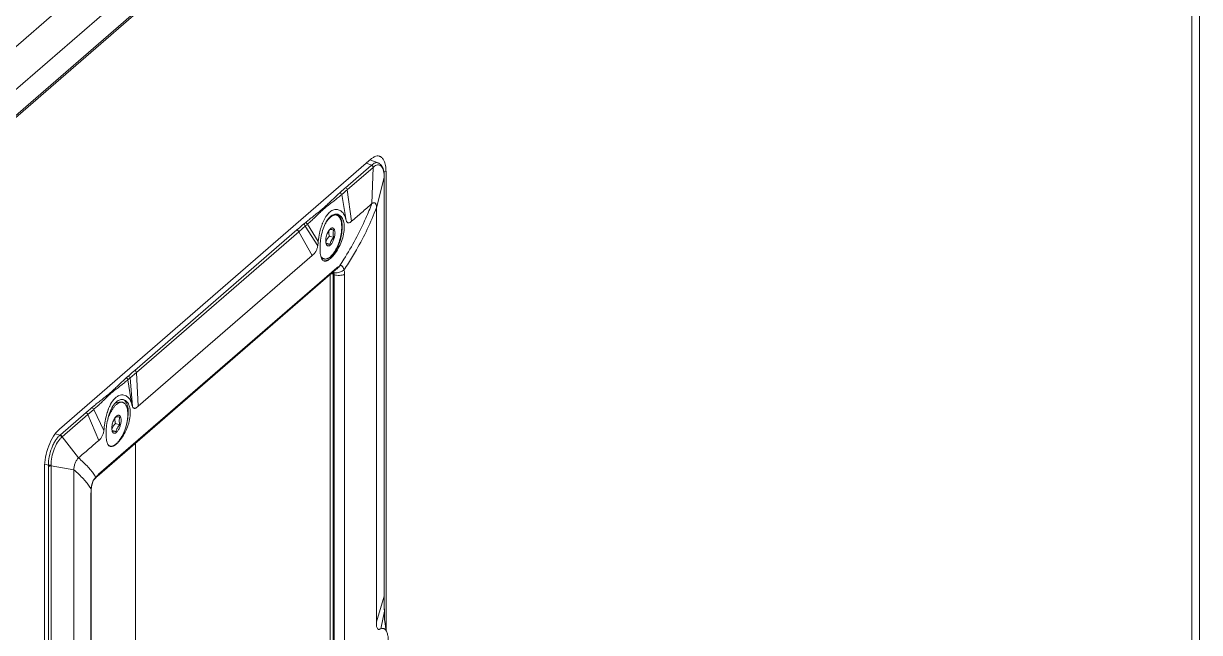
# Model space of a CAD drawing. Header units: millimetres. Extents: x 0 to 4009, y 0 to 2835.
# Drawn here: x 2171.8 to 2428.3, y 2252.2 to 2384.9 of the extents above; entities that cross this region are included whole.
import ezdxf

# ---------------------------------------------------------------- set-up
doc = ezdxf.new("R2010")
doc.units = ezdxf.units.MM
doc.layers.get('0').update_dxf_attribs({"lineweight": 13})

msp = doc.modelspace()

# ---------------------------------------------------------------- linework, layer by layer
for p, q in [((2422.33, 2598.24), (2037.83, 2265.25)), ((2426.66, 2592.66), (2042.16, 2259.67)), ((2428.33, 2120.19), (2428.33, 2593.04)), ((2042.16, 2254.04), (2426.66, 2587.03)), ((2042.16, 2253.61), (2426.66, 2586.59)), ((2426.66, 2586.59), (2426.66, 2113.74)), ((2247.66, 2355.37), (2179.66, 2296.48)), ((2249.22, 2354.51), (2247.41, 2355.15)), ((2247.69, 2353.96), (2242.08, 2349.11)), ((2248.08, 2353.53), (2242.47, 2348.68)), ((2247.79, 2354.05), (2246.61, 2354.45)), ((2247.69, 2353.96), (2247.79, 2354.05)), ((2248.08, 2353.53), (2247.82, 2345.64)), ((2248.18, 2353.62), (2248.08, 2353.53)), ((2250.91, 2352.55), (2250.4, 2352.7)), ((2250.91, 2352.55), (2250.91, 2252.83)), ((2250.51, 2351.34), (2248.83, 2344.72)), ((2250.52, 2351.67), (2250.51, 2351.61)), ((2250.53, 2351.49), (2250.51, 2351.43)), ((2250.52, 2351.67), (2250.52, 2351.67)), ((2250.52, 2309.2), (2250.53, 2351.49)), ((2241.24, 2347.62), (2242.24, 2341.95)), ((2243.41, 2341.81), (2242.47, 2348.68)), ((2248.83, 2344.78), (2248.83, 2344.72)), ((2248.83, 2254.48), (2248.83, 2344.72)), ((2234.64, 2342.56), (2234.59, 2342.52)), ((2234.64, 2342.56), (2234.59, 2342.52)), ((2240.15, 2343.14), (2240.02, 2343.18)), ((2196.11, 2309.29), (2231.47, 2339.92)), ((2231.86, 2339.49), (2196.5, 2308.86)), ((2231.86, 2339.49), (2234.8, 2334.37)), ((2233.39, 2341.55), (2232.92, 2341.15)), ((2233.3, 2340.74), (2236.02, 2336.43)), ((2233.77, 2341.16), (2233.86, 2341.23)), ((2233.77, 2341.16), (2233.86, 2341.23)), ((2233.77, 2341.16), (2236.13, 2337.37)), ((2238.77, 2340.13), (2238.68, 2340.04)), ((2238.69, 2336.77), (2237.85, 2337.01)), ((2239.5, 2338.28), (2238.56, 2338.56)), ((2196.86, 2301.51), (2234.8, 2334.37)), ((2240.22, 2331.67), (2188.22, 2286.64)), ((2237.39, 2333.6), (2237.26, 2333.64)), ((2239.9, 2331.21), (2187.9, 2286.18)), ((2238.73, 2330.2), (2238.73, 2238)), ((2239.35, 2237.96), (2239.36, 2330.2)), ((2239.59, 2330.13), (2239.36, 2330.2)), ((2239.41, 2330.79), (2239.5, 2330.6)), ((2239.59, 2237.9), (2239.59, 2330.13)), ((2239.9, 2331.21), (2239.99, 2331.29)), ((2240, 2331.3), (2240, 2331.3)), ((2241.88, 2237.86), (2241.88, 2330.23)), ((2195.08, 2307.64), (2196.5, 2308.86)), ((2196.86, 2301.51), (2196.5, 2308.86)), ((2250.51, 2309.2), (2250.51, 2260.07)), ((2250.52, 2260.13), (2250.52, 2309.2)), ((2194.24, 2307.64), (2194.69, 2308.04)), ((2194.63, 2307.25), (2195.41, 2302.12)), ((2195.08, 2307.64), (2195.6, 2301.43)), ((2185.88, 2299.67), (2187.15, 2300.77)), ((2187.15, 2300.77), (2187.2, 2300.81)), ((2187.15, 2300.77), (2189.38, 2296.17)), ((2193.49, 2302.32), (2193.36, 2302.36)), ((2179.89, 2295.24), (2185.49, 2300.1)), ((2180.29, 2294.82), (2185.88, 2299.67)), ((2185.88, 2299.67), (2188.24, 2294.03)), ((2192.12, 2299.31), (2192.02, 2299.22)), ((2192.04, 2295.95), (2191.19, 2296.19)), ((2192.85, 2297.46), (2191.9, 2297.73)), ((2178.8, 2295.49), (2179.79, 2295.16)), ((2179.89, 2295.24), (2179.79, 2295.16)), ((2180.28, 2294.82), (2180.18, 2294.72)), ((2183.83, 2290.22), (2180.29, 2294.82)), ((2196.3, 2293.46), (2196.3, 2215)), ((2190.74, 2292.78), (2190.61, 2292.81)), ((2176.41, 2152.07), (2176.41, 2288.03)), ((2177.28, 2288.64), (2176.48, 2288.84)), ((2177.28, 2197.1), (2177.28, 2288.47)), ((2177.85, 2288.51), (2182.83, 2287.62)), ((2177.85, 2197.15), (2177.85, 2288.51)), ((2182.83, 2287.62), (2182.83, 2197.32)), ((2187.59, 2286), (2187.46, 2285.73)), ((2187.46, 2285.73), (2187.46, 2285.73)), ((2186.57, 2283.44), (2186.59, 2283.41)), ((2186.57, 2283.44), (2186.59, 2283.41)), ((2186.62, 2283.47), (2186.59, 2283.41)), ((2186.59, 2282.5), (2186.56, 2282.32)), ((2186.56, 2282.32), (2186.56, 2189.95)), ((2186.59, 2282.5), (2186.59, 2190.16)), ((2250.51, 2260.07), (2248.83, 2254.48)), ((2250.52, 2260.13), (2250.51, 2260.07)), ((2250.52, 2260.13), (2250.52, 2260.13)), ((2250.55, 2256.81), (2249.8, 2252.99)), ((2250.55, 2256.85), (2250.55, 2256.81)), ((2250.55, 2256.85), (2250.55, 2256.81)), ((2250.6, 2254.83), (2250.55, 2256.85)), ((2250.55, 2256.81), (2250.59, 2255.2)), ((2250.59, 2255.2), (2250.6, 2254.89)), ((2250.62, 2254.53), (2250.6, 2254.89)), ((2250.6, 2254.89), (2250.6, 2254.83))]:
    msp.add_line(p, q)
for points in [[(2250.52, 2351.67), (2250.48, 2352.34), (2250.26, 2353.33), (2249.86, 2354.05), (2249.31, 2354.48), (2249.22, 2354.51)], [(2186.62, 2283.47), (2186.62, 2283.49), (2186.62, 2283.52), (2186.62, 2283.55), (2186.63, 2283.58), (2186.63, 2283.61), (2186.63, 2283.65), (2186.64, 2283.68), (2186.64, 2283.71), (2186.64, 2283.75), (2186.65, 2283.79), (2186.65, 2283.83), (2186.66, 2283.87), (2186.66, 2283.91), (2186.67, 2283.96), (2186.68, 2284), (2186.69, 2284.05), (2186.7, 2284.1), (2186.71, 2284.16), (2186.72, 2284.21), (2186.73, 2284.27), (2186.75, 2284.34), (2186.77, 2284.4), (2186.79, 2284.47), (2186.81, 2284.55), (2186.84, 2284.63), (2186.87, 2284.72), (2186.9, 2284.81), (2186.94, 2284.91), (2186.99, 2285.02), (2187.05, 2285.14), (2187.13, 2285.28), (2187.22, 2285.42), (2187.34, 2285.59), (2187.46, 2285.73)], [(2187.46, 2285.73), (2187.55, 2285.83), (2187.86, 2286.14), (2187.9, 2286.18)], [(2186.59, 2282.5), (2186.59, 2282.6), (2186.61, 2283.28), (2186.62, 2283.47)], [(2250.55, 2256.85), (2250.53, 2257.92), (2250.52, 2259.28), (2250.52, 2260.13)], [(2251.1, 2252.26), (2250.87, 2252.95), (2250.62, 2254.53)]]:
    msp.add_lwpolyline(points)
for centre, radius, start, end in [((2249.13, 2354.81), 1.22, 68.5492, 73.891), ((2243.55, 2351.5), 6.96, 0.9066, 1.4446), ((2235.32, 2351.37), 15.19, 0.6939, 0.913), ((2235.42, 2351.37), 15.09, 0.2558, 0.6941), ((2234.67, 2352.06), 15.86, 357.3961, 357.7456), ((2235.11, 2351.49), 15.41, 0.0037, 0.6576), ((2292.25, 2270.14), 92.54, 129.1488, 129.4937), ((2305.03, 2254.41), 112.81, 128.6385, 129.1411), ((2186.19, 2394.95), 71.82, 311.9436, 312.7775), ((2239.89, 2342.24), 0.941, 73.9237, 82.0258), ((2167.92, 2415.01), 98.95, 311.3608, 311.7253), ((2158.32, 2425.88), 113.46, 311.7459, 311.9709), ((2247.86, 2337.09), 11.61, 159.6133, 162.3832), ((2246.87, 2337.46), 10.55, 158.4086, 159.6023), ((2246.52, 2337.59), 10.17, 158.2046, 158.4021), ((2241.02, 2337.71), 3.27, 143.6375, 145.2029), ((2241.03, 2337.98), 3.14, 147.8011, 149.3992), ((2240.81, 2339.4), 2.37, 171.7871, 180.0186), ((2240.45, 2337.74), 2.7, 182.7691, 185.1945), ((2240.96, 2337.49), 3.2, 177.996, 179.9756), ((2240.55, 2337.74), 2.79, 185.1885, 185.7299), ((2231.97, 2337.21), 4.13, 344.3689, 349.1188), ((2237.65, 2334.5), 0.938, 245.8876, 253.8828), ((2186.85, 2368.47), 65.06, 325.934, 327.5274), ((2187.52, 2367.82), 65.45, 325.9414, 327.5243), ((2238.99, 2331.36), 1.04, 263.3347, 265.9342), ((2238.29, 2330.13), 1.3, 359.9727, 3.625), ((2138.69, 2373.88), 86.99, 310.012, 310.4048), ((2281.33, 2186.92), 148.32, 129.4207, 129.6151), ((2256, 2217.77), 108.4, 128.9083, 129.4319), ((2111.05, 2386.64), 114.73, 311.5801, 311.7979), ((2132.89, 2362.27), 82.02, 311.7736, 312.5113), ((2200.76, 2296.84), 11.14, 158.7869, 159.6532), ((2200.36, 2297), 10.71, 158.2971, 158.7843), ((2193.23, 2301.41), 0.941, 73.9237, 82.0258), ((2194.37, 2296.89), 3.27, 143.6375, 145.2029), ((2194.38, 2297.16), 3.14, 147.8011, 149.3992), ((2194.15, 2298.58), 2.37, 171.7871, 180.0186), ((2194.31, 2296.67), 3.2, 177.996, 179.9756), ((2193.8, 2296.91), 2.7, 182.7691, 185.1945), ((2193.89, 2296.92), 2.79, 185.1885, 185.7299), ((2191, 2293.68), 0.938, 245.8876, 253.8828), ((2163.17, 2288.47), 14.11, 0.0043, 0.695), ((2164.06, 2288.68), 13.8, 359.2889, 0.02), ((2180.93, 2282.37), 7.59, 31.0833, 32.3865), ((2181.82, 2282.9), 6.55, 28.2518, 31.1359), ((2194.16, 2280.21), 8.76, 136.5066, 138.6255), ((2205.28, 2282.27), 18.72, 177.6432, 179.3061), ((2209.35, 2282.1), 22.79, 176.7134, 177.6392), ((2202.11, 2282.32), 15.55, 179.3405, 179.9927)]:
    msp.add_arc(centre, radius, start, end)
for points, knots in [([(2247.66, 2355.37), (2247.73, 2355.42), (2247.97, 2355.62), (2248.24, 2355.79), (2248.45, 2355.88)], [0, 0, 0, 0, 0.270959, 1, 1, 1, 1]), ([(2249.22, 2354.51), (2249.11, 2354.55), (2248.88, 2354.59), (2248.51, 2354.52), (2248.14, 2354.33), (2247.9, 2354.15), (2247.79, 2354.05)], [0, 0, 0, 0, 0.211721, 0.439885, 0.700255, 1, 1, 1, 1]), ([(2248.45, 2355.88), (2248.61, 2355.95), (2248.95, 2356.05), (2249.31, 2356.03), (2249.46, 2355.98)], [0, 0, 0, 0, 0.52746, 1, 1, 1, 1]), ([(2249.57, 2355.94), (2249.76, 2355.87), (2250.12, 2355.61), (2250.35, 2355.25), (2250.45, 2355.04)], [0, 0, 0, 0, 0.460678, 1, 1, 1, 1]), ([(2250.45, 2355.04), (2250.62, 2354.7), (2250.85, 2353.87), (2250.91, 2353.02), (2250.91, 2352.55)], [0, 0, 0, 0, 0.449847, 1, 1, 1, 1]), ([(2247.69, 2353.96), (2247.78, 2353.93), (2247.95, 2353.81), (2248.06, 2353.63), (2248.08, 2353.53)], [0, 0, 0, 0, 0.497102, 1, 1, 1, 1]), ([(2247.79, 2354.05), (2247.88, 2354.02), (2248.05, 2353.9), (2248.16, 2353.72), (2248.18, 2353.62)], [0, 0, 0, 0, 0.498199, 1, 1, 1, 1]), ([(2248.18, 2353.62), (2248.32, 2353.74), (2248.59, 2353.93), (2249.03, 2354.09), (2249.46, 2354.08), (2249.83, 2353.87), (2250.12, 2353.5), (2250.33, 2352.99), (2250.47, 2352.37), (2250.5, 2351.91), (2250.51, 2351.67)], [0, 0, 0, 0, 0.129842, 0.238794, 0.334406, 0.430127, 0.539352, 0.669787, 0.823844, 1, 1, 1, 1]), ([(2250.51, 2351.34), (2250.51, 2347.83), (2250.51, 2333.78), (2250.51, 2319.74), (2250.51, 2309.2)], [0, 0, 0, 0, 0.249884, 1, 1, 1, 1]), ([(2240.85, 2348.02), (2240.35, 2347.56), (2239.6, 2346.87), (2238.62, 2345.94), (2237.89, 2345.23), (2237.12, 2344.54), (2236.31, 2343.88), (2235.48, 2343.22), (2234.92, 2342.78), (2234.64, 2342.56)], [0, 0, 0, 0, 0.246413, 0.368511, 0.490619, 0.614919, 0.742287, 0.871242, 1, 1, 1, 1]), ([(2234.96, 2342.23), (2235.23, 2342.48), (2235.75, 2342.97), (2236.51, 2343.72), (2237.28, 2344.45), (2238.08, 2345.11), (2238.9, 2345.72), (2239.7, 2346.34), (2240.47, 2346.97), (2240.98, 2347.4), (2241.24, 2347.62)], [0, 0, 0, 0, 0.130785, 0.260503, 0.387778, 0.513555, 0.63687, 0.757753, 0.878394, 1, 1, 1, 1]), ([(2242.08, 2349.11), (2241.98, 2349.02), (2241.57, 2348.66), (2241.15, 2348.29), (2240.85, 2348.02)], [0, 0, 0, 0, 0.251039, 1, 1, 1, 1]), ([(2240.85, 2348.02), (2240.94, 2347.99), (2241.11, 2347.88), (2241.21, 2347.71), (2241.24, 2347.62)], [0, 0, 0, 0, 0.499011, 1, 1, 1, 1]), ([(2241.24, 2347.62), (2241.34, 2347.7), (2241.76, 2348.06), (2242.17, 2348.41), (2242.48, 2348.68)], [0, 0, 0, 0, 0.246759, 1, 1, 1, 1]), ([(2242.08, 2349.11), (2242.18, 2349.08), (2242.35, 2348.96), (2242.45, 2348.78), (2242.47, 2348.68)], [0, 0, 0, 0, 0.497497, 1, 1, 1, 1]), ([(2242.24, 2341.95), (2242.19, 2342.13), (2242.1, 2342.49), (2241.87, 2343.13), (2241.44, 2343.79), (2240.84, 2344.22), (2240.31, 2344.37), (2239.77, 2344.38), (2239.05, 2344.13), (2238.27, 2343.49), (2237.59, 2342.53), (2237.24, 2341.78), (2237.07, 2341.37)], [0, 0, 0, 0, 0.069951, 0.137618, 0.256323, 0.359855, 0.409142, 0.458617, 0.564255, 0.687448, 0.83334, 1, 1, 1, 1]), ([(2247.83, 2345.64), (2247.41, 2344.57), (2246.32, 2341.94), (2244.33, 2337.87), (2242.63, 2334.95), (2241.73, 2333.54)], [0, 0, 0, 0, 0.253056, 0.629986, 1, 1, 1, 1]), ([(2242.73, 2332.67), (2243.33, 2333.62), (2245.67, 2337.5), (2247.61, 2341.61), (2248.83, 2344.78)], [0, 0, 0, 0, 0.24871, 1, 1, 1, 1]), ([(2243.41, 2341.81), (2244.14, 2342.45), (2245.26, 2343.38), (2246.73, 2344.67), (2247.46, 2345.32), (2247.82, 2345.64)], [0, 0, 0, 0, 0.498644, 0.749053, 1, 1, 1, 1]), ([(2247.83, 2345.64), (2247.89, 2345.69), (2248.01, 2345.77), (2248.2, 2345.85), (2248.39, 2345.84), (2248.55, 2345.74), (2248.67, 2345.58), (2248.8, 2345.26), (2248.83, 2344.98), (2248.83, 2344.78)], [0, 0, 0, 0, 0.130926, 0.240979, 0.336499, 0.432014, 0.540577, 0.670671, 1, 1, 1, 1]), ([(2237.43, 2333.13), (2237.33, 2333.16), (2237.13, 2333.27), (2236.9, 2333.56), (2236.73, 2333.97), (2236.61, 2334.47), (2236.53, 2335.07), (2236.51, 2335.75), (2236.52, 2336.5), (2236.61, 2337.58), (2236.84, 2338.94), (2237.28, 2340.5), (2237.89, 2341.83), (2238.46, 2342.57), (2238.78, 2342.84)], [0, 0, 0, 0, 0.029332, 0.062826, 0.103582, 0.152777, 0.21037, 0.275587, 0.34712, 0.423366, 0.582774, 0.739607, 0.88145, 1, 1, 1, 1]), ([(2238.99, 2342.85), (2238.92, 2342.79), (2238.84, 2342.73), (2238.77, 2342.67), (2238.62, 2342.54), (2238.33, 2342.24), (2237.93, 2341.71), (2237.68, 2341.29), (2237.56, 2341.07), (2237.55, 2341.05)], [-0.0465968, -0.0465968, -0.0465968, -0.0465968, 0, 0, 0, 0.0975762, 0.2075461, 0.3282622, 0.3358941, 0.3358941, 0.3358941, 0.3358941]), ([(2238.77, 2334.07), (2238.91, 2334.19), (2239.19, 2334.47), (2239.57, 2334.97), (2239.93, 2335.55), (2240.26, 2336.2), (2240.56, 2336.91), (2240.81, 2337.65), (2241.01, 2338.41), (2241.15, 2339.17), (2241.24, 2339.91), (2241.26, 2340.61), (2241.22, 2341.25), (2241.13, 2341.83), (2240.97, 2342.31), (2240.78, 2342.65), (2240.6, 2342.86), (2240.46, 2342.99), (2240.31, 2343.08), (2240.2, 2343.12), (2240.15, 2343.14)], [0, 0, 0, 0, 0.055389, 0.117513, 0.185555, 0.258364, 0.334558, 0.412611, 0.49092, 0.567871, 0.641906, 0.711591, 0.77569, 0.833268, 0.883821, 0.927483, 0.94707, 0.965448, 0.982953, 1, 1, 1, 1]), ([(2238.78, 2342.84), (2238.9, 2342.95), (2239.15, 2343.13), (2239.56, 2343.32), (2239.97, 2343.38), (2240.24, 2343.35), (2240.37, 2343.31)], [0, 0, 0, 0, 0.282775, 0.538342, 0.77368, 1, 1, 1, 1]), ([(2240.37, 2343.31), (2240.5, 2343.27), (2240.78, 2343.14), (2241.13, 2342.82), (2241.42, 2342.39), (2241.72, 2341.64), (2241.87, 2340.48), (2241.71, 2338.97), (2241.24, 2337.4), (2240.55, 2335.92), (2239.84, 2334.82), (2239.23, 2334.1), (2238.93, 2333.8), (2238.78, 2333.66)], [0, 0, 0, 0, 0.039156, 0.08122, 0.127798, 0.179773, 0.300305, 0.44029, 0.591657, 0.743454, 0.883437, 0.945339, 1, 1, 1, 1]), ([(2240.05, 2343.16), (2240.04, 2343.16), (2240.03, 2343.17), (2240.02, 2343.17), (2239.95, 2343.18), (2239.81, 2343.18), (2239.6, 2343.15), (2239.37, 2343.07), (2239.23, 2343), (2239.16, 2342.95), (2239.1, 2342.92), (2239.05, 2342.88), (2238.99, 2342.85)], [-0.034423, -0.034423, -0.034423, -0.034423, 0, 0, 0, 0.225604, 0.463861, 0.720594, 1, 1, 1, 1.22038, 1.22038, 1.22038, 1.22038]), ([(2239.19, 2343.14), (2239.31, 2343.16), (2239.43, 2343.18), (2239.55, 2343.2), (2239.55, 2343.2), (2239.55, 2343.2), (2239.55, 2343.2), (2239.57, 2343.2), (2239.59, 2343.2), (2239.61, 2343.2), (2239.68, 2343.21), (2239.82, 2343.22), (2239.95, 2343.2), (2240.02, 2343.18)], [-1.032198, -1.032198, -1.032198, -1.032198, -0.154935, -0.154935, -0.154935, -0.148227, -0.148227, -0.148227, 0, 0, 0, 0.508976, 1, 1, 1, 1]), ([(2240.28, 2343.33), (2240.31, 2343.32), (2240.42, 2343.27), (2240.51, 2343.2), (2240.58, 2343.14)], [0, 0, 0, 0, 0.244192, 1, 1, 1, 1]), ([(2240.58, 2343.14), (2240.71, 2343.03), (2240.95, 2342.71), (2241.19, 2342.12), (2241.33, 2341.39), (2241.36, 2340.85), (2241.36, 2340.57)], [0, 0, 0, 0, 0.190947, 0.419841, 0.690631, 1, 1, 1, 1]), ([(2242.24, 2341.95), (2242.26, 2341.88), (2242.31, 2341.74), (2242.42, 2341.57), (2242.55, 2341.45), (2242.78, 2341.39), (2243.03, 2341.49), (2243.24, 2341.66), (2243.36, 2341.76), (2243.42, 2341.81)], [0, 0, 0, 0, 0.15108, 0.277108, 0.384373, 0.484051, 0.71059, 0.850611, 1, 1, 1, 1]), ([(2232.92, 2341.15), (2232.79, 2341.05), (2232.31, 2340.64), (2231.83, 2340.23), (2231.47, 2339.92)], [0, 0, 0, 0, 0.25124, 1, 1, 1, 1]), ([(2231.86, 2339.49), (2231.84, 2339.58), (2231.74, 2339.76), (2231.56, 2339.88), (2231.47, 2339.92)], [0, 0, 0, 0, 0.502745, 1, 1, 1, 1]), ([(2231.86, 2339.49), (2232.1, 2339.7), (2232.58, 2340.11), (2233.06, 2340.53), (2233.3, 2340.74)], [0, 0, 0, 0, 0.496612, 1, 1, 1, 1]), ([(2232.92, 2341.15), (2233.01, 2341.12), (2233.17, 2341), (2233.27, 2340.83), (2233.3, 2340.74)], [0, 0, 0, 0, 0.493312, 1, 1, 1, 1]), ([(2233.4, 2341.55), (2233.44, 2341.53), (2233.6, 2341.45), (2233.73, 2341.29), (2233.77, 2341.16)], [0, 0, 0, 0, 0.240309, 1, 1, 1, 1]), ([(2236.58, 2339.82), (2236.52, 2339.62), (2236.33, 2338.81), (2236.2, 2337.99), (2236.13, 2337.37)], [0, 0, 0, 0, 0.249406, 1, 1, 1, 1]), ([(2236.8, 2340.6), (2236.78, 2340.54), (2236.7, 2340.28), (2236.63, 2340.02), (2236.58, 2339.82)], [0, 0, 0, 0, 0.2473, 1, 1, 1, 1]), ([(2238.33, 2339.58), (2238.25, 2339.43), (2238.1, 2339.12), (2237.92, 2338.63), (2237.8, 2338.12), (2237.76, 2337.77), (2237.76, 2337.6)], [0, 0, 0, 0, 0.242183, 0.499273, 0.75672, 1, 1, 1, 1]), ([(2238.68, 2340.04), (2238.62, 2339.98), (2238.52, 2339.86), (2238.43, 2339.73), (2238.38, 2339.65)], [0, 0, 0, 0, 0.475902, 1, 1, 1, 1]), ([(2238.69, 2340.02), (2238.67, 2339.99), (2238.56, 2339.87), (2238.46, 2339.74), (2238.39, 2339.65)], [0, 0, 0, 0, 0.251913, 1, 1, 1, 1]), ([(2238.43, 2339.4), (2238.43, 2339.26), (2238.46, 2338.98), (2238.52, 2338.7), (2238.56, 2338.56)], [0, 0, 0, 0, 0.490548, 1, 1, 1, 1]), ([(2239.5, 2339.91), (2239.41, 2339.93), (2239.23, 2339.96), (2239, 2340), (2238.82, 2340.02), (2238.73, 2340.02), (2238.69, 2340.02)], [0, 0, 0, 0, 0.362375, 0.657213, 0.867114, 1, 1, 1, 1]), ([(2241.36, 2340.57), (2241.36, 2339.92), (2241.2, 2338.58), (2240.65, 2336.67), (2239.94, 2335.2), (2239.26, 2334.24), (2238.9, 2333.85), (2238.71, 2333.68)], [0, 0, 0, 0, 0.257318, 0.531327, 0.788432, 0.901357, 1, 1, 1, 1]), ([(2239.79, 2339.25), (2239.79, 2339.36), (2239.77, 2339.56), (2239.72, 2339.84), (2239.64, 2340.04), (2239.56, 2340.16), (2239.49, 2340.23), (2239.42, 2340.29), (2239.34, 2340.32), (2239.25, 2340.34), (2239.16, 2340.33), (2239.06, 2340.31), (2238.93, 2340.25), (2238.83, 2340.18), (2238.77, 2340.13)], [0, 0, 0, 0, 0.176286, 0.330449, 0.460858, 0.517768, 0.569981, 0.618683, 0.665488, 0.712273, 0.760915, 0.81303, 0.86984, 1, 1, 1, 1]), ([(2238.77, 2336.61), (2238.84, 2336.67), (2238.98, 2336.82), (2239.17, 2337.09), (2239.34, 2337.4), (2239.49, 2337.75), (2239.62, 2338.12), (2239.71, 2338.5), (2239.77, 2338.88), (2239.79, 2339.13), (2239.79, 2339.25)], [0, 0, 0, 0, 0.09859, 0.211371, 0.335842, 0.468575, 0.605586, 0.742619, 0.875421, 1, 1, 1, 1]), ([(2239.5, 2339.91), (2239.47, 2339.78), (2239.4, 2339.53), (2239.38, 2339.26), (2239.38, 2339.13)], [0, 0, 0, 0, 0.489925, 1, 1, 1, 1]), ([(2236.02, 2336.43), (2236.04, 2336.51), (2236.08, 2336.82), (2236.1, 2337.14), (2236.13, 2337.37)], [0, 0, 0, 0, 0.253334, 1, 1, 1, 1]), ([(2237.76, 2337.49), (2237.76, 2337.38), (2237.77, 2337.16), (2237.81, 2336.95), (2237.84, 2336.86)], [0, 0, 0, 0, 0.535787, 1, 1, 1, 1]), ([(2237.88, 2336.88), (2237.87, 2336.93), (2237.82, 2337.12), (2237.78, 2337.32), (2237.77, 2337.46)], [0, 0, 0, 0, 0.254105, 1, 1, 1, 1]), ([(2238.56, 2338.56), (2238.47, 2338.46), (2238.3, 2338.26), (2238.08, 2337.94), (2237.91, 2337.61), (2237.83, 2337.37), (2237.8, 2337.25)], [0, 0, 0, 0, 0.259382, 0.513344, 0.760181, 1, 1, 1, 1]), ([(2237.84, 2336.86), (2237.86, 2336.8), (2237.9, 2336.7), (2237.99, 2336.56), (2238.09, 2336.47), (2238.21, 2336.41), (2238.35, 2336.4), (2238.49, 2336.43), (2238.63, 2336.5), (2238.72, 2336.57), (2238.77, 2336.61)], [0, 0, 0, 0, 0.147639, 0.276665, 0.390709, 0.496421, 0.602751, 0.718439, 0.849813, 1, 1, 1, 1]), ([(2237.88, 2336.88), (2237.92, 2336.88), (2238.01, 2336.88), (2238.18, 2336.86), (2238.42, 2336.82), (2238.6, 2336.79), (2238.69, 2336.77)], [0, 0, 0, 0, 0.132885, 0.342787, 0.637625, 1, 1, 1, 1]), ([(2238.69, 2336.77), (2238.72, 2336.9), (2238.77, 2337.11), (2238.88, 2337.37), (2239, 2337.63), (2239.21, 2337.94), (2239.4, 2338.17), (2239.5, 2338.28)], [0, 0, 0, 0, 0.238591, 0.360572, 0.484671, 0.738997, 1, 1, 1, 1]), ([(2239.38, 2339.13), (2239.38, 2338.99), (2239.4, 2338.7), (2239.47, 2338.42), (2239.5, 2338.28)], [0, 0, 0, 0, 0.49054, 1, 1, 1, 1]), ([(2234.8, 2334.37), (2234.9, 2334.46), (2235.08, 2334.59), (2235.29, 2334.81), (2235.45, 2335.01), (2235.6, 2335.24), (2235.78, 2335.6), (2235.89, 2335.89), (2235.94, 2336.1)], [0, 0, 0, 0, 0.200178, 0.308197, 0.42817, 0.559752, 0.700654, 1, 1, 1, 1]), ([(2236.71, 2334.07), (2236.79, 2334.01), (2236.87, 2333.94), (2236.94, 2333.87), (2236.96, 2333.85), (2236.98, 2333.84), (2237, 2333.82), (2237.01, 2333.81), (2237.01, 2333.81), (2237.02, 2333.8), (2237.04, 2333.79), (2237.12, 2333.73), (2237.2, 2333.67), (2237.27, 2333.64), (2237.27, 2333.64), (2237.27, 2333.64), (2237.27, 2333.64)], [-1.370714, -1.370714, -1.370714, -1.370714, -0.352048, -0.352048, -0.352048, -0.075454, -0.075454, -0.075454, 0, 0, 0, 0.257186, 1, 1, 1, 1.015978, 1.015978, 1.015978, 1.015978]), ([(2237.39, 2333.6), (2237.44, 2333.58), (2237.55, 2333.56), (2237.77, 2333.56), (2238, 2333.61), (2238.23, 2333.7), (2238.48, 2333.84), (2238.66, 2333.97), (2238.77, 2334.07)], [0, 0, 0, 0, 0.104628, 0.211655, 0.440749, 0.566666, 0.701517, 1, 1, 1, 1]), ([(2237.26, 2333.64), (2237.25, 2333.64), (2237.18, 2333.66), (2237.11, 2333.69), (2237.06, 2333.72), (2237.06, 2333.72), (2237.06, 2333.72), (2237.05, 2333.73), (2237.04, 2333.73), (2237.03, 2333.74), (2237.02, 2333.75), (2236.94, 2333.79), (2236.86, 2333.84), (2236.77, 2333.88)], [0, 0, 0, 0, 0.248517, 1, 1, 1, 1.048294, 1.048294, 1.048294, 1.237527, 1.237527, 1.237527, 2.529642, 2.529642, 2.529642, 2.529642]), ([(2238.02, 2333.25), (2237.97, 2333.23), (2237.77, 2333.16), (2237.55, 2333.13), (2237.39, 2333.15), (2237.38, 2333.15), (2237.36, 2333.16), (2237.34, 2333.16)], [0, 0, 0, 0, 0.269583, 1, 1, 1, 1.075241, 1.075241, 1.075241, 1.075241]), ([(2238.78, 2333.66), (2238.66, 2333.56), (2238.42, 2333.38), (2238.07, 2333.18), (2237.73, 2333.09), (2237.52, 2333.1), (2237.43, 2333.13)], [0, 0, 0, 0, 0.316818, 0.584444, 0.807072, 1, 1, 1, 1]), ([(2238.71, 2333.68), (2238.65, 2333.64), (2238.44, 2333.46), (2238.21, 2333.32), (2238.02, 2333.25)], [0, 0, 0, 0, 0.272904, 1, 1, 1, 1]), ([(2239.9, 2331.21), (2239.94, 2331.25), (2240.07, 2331.38), (2240.17, 2331.54), (2240.22, 2331.67)], [0, 0, 0, 0, 0.25383, 1, 1, 1, 1]), ([(2240.74, 2332.03), (2240.66, 2331.88), (2240.45, 2331.59), (2240.16, 2331.38), (2240, 2331.3)], [0, 0, 0, 0, 0.49379, 1, 1, 1, 1]), ([(2240.74, 2332.03), (2240.65, 2331.99), (2240.47, 2331.88), (2240.31, 2331.75), (2240.22, 2331.67)], [0, 0, 0, 0, 0.442767, 1, 1, 1, 1]), ([(2241.74, 2331.16), (2241.72, 2331.26), (2241.68, 2331.44), (2241.59, 2331.68), (2241.48, 2331.88), (2241.36, 2332.03), (2241.21, 2332.12), (2240.99, 2332.16), (2240.83, 2332.09), (2240.74, 2332.03)], [0, 0, 0, 0, 0.179134, 0.339346, 0.478974, 0.597069, 0.698279, 0.792177, 1, 1, 1, 1]), ([(2239.34, 2330.39), (2239.33, 2330.38), (2239.26, 2330.35), (2239.18, 2330.33), (2239.12, 2330.32)], [0, 0, 0, 0, 0.22248, 1, 1, 1, 1]), ([(2239.3, 2330.7), (2239.31, 2330.66), (2239.35, 2330.5), (2239.36, 2330.33), (2239.36, 2330.2)], [0, 0, 0, 0, 0.230632, 1, 1, 1, 1]), ([(2240.06, 2330.56), (2240.01, 2330.56), (2239.82, 2330.56), (2239.63, 2330.58), (2239.5, 2330.6)], [0, 0, 0, 0, 0.265639, 1, 1, 1, 1]), ([(2239.5, 2330.6), (2239.51, 2330.57), (2239.56, 2330.45), (2239.58, 2330.31), (2239.59, 2330.21)], [0, 0, 0, 0, 0.246494, 1, 1, 1, 1]), ([(2241.88, 2330.23), (2241.72, 2330.16), (2241.35, 2330.05), (2240.77, 2329.98), (2240.16, 2330), (2239.77, 2330.08), (2239.59, 2330.13)], [0, 0, 0, 0, 0.227954, 0.490186, 0.757774, 1, 1, 1, 1]), ([(2241.74, 2331.16), (2241.51, 2330.98), (2240.97, 2330.7), (2240.37, 2330.57), (2240.06, 2330.56)], [0, 0, 0, 0, 0.486988, 1, 1, 1, 1]), ([(2241.88, 2330.23), (2241.88, 2330.31), (2241.87, 2330.63), (2241.81, 2330.94), (2241.74, 2331.16)], [0, 0, 0, 0, 0.263207, 1, 1, 1, 1]), ([(2194.69, 2308.04), (2194.81, 2308.15), (2195.28, 2308.57), (2195.75, 2308.98), (2196.11, 2309.29)], [0, 0, 0, 0, 0.248929, 1, 1, 1, 1]), ([(2196.11, 2309.29), (2196.2, 2309.26), (2196.37, 2309.14), (2196.47, 2308.96), (2196.5, 2308.86)], [0, 0, 0, 0, 0.497262, 1, 1, 1, 1]), ([(2187.92, 2302.12), (2188.2, 2302.35), (2188.76, 2302.8), (2189.61, 2303.46), (2190.45, 2304.12), (2191.24, 2304.81), (2191.99, 2305.53), (2192.73, 2306.24), (2193.48, 2306.94), (2193.98, 2307.41), (2194.24, 2307.64)], [0, 0, 0, 0, 0.128327, 0.257281, 0.385255, 0.510299, 0.632694, 0.754606, 0.87695, 1, 1, 1, 1]), ([(2188.31, 2301.81), (2188.57, 2302.06), (2189.1, 2302.55), (2189.87, 2303.31), (2190.64, 2304.05), (2191.44, 2304.73), (2192.26, 2305.36), (2193.07, 2305.97), (2193.85, 2306.61), (2194.37, 2307.04), (2194.63, 2307.25)], [0, 0, 0, 0, 0.130488, 0.260515, 0.388009, 0.513798, 0.637484, 0.75866, 0.87895, 1, 1, 1, 1]), ([(2194.24, 2307.64), (2194.33, 2307.61), (2194.49, 2307.5), (2194.6, 2307.34), (2194.63, 2307.25)], [0, 0, 0, 0, 0.497442, 1, 1, 1, 1]), ([(2194.69, 2308.04), (2194.78, 2308.01), (2194.95, 2307.9), (2195.05, 2307.73), (2195.08, 2307.64)], [0, 0, 0, 0, 0.497007, 1, 1, 1, 1]), ([(2191.54, 2302.92), (2191.7, 2303.11), (2192.03, 2303.44), (2192.59, 2303.8), (2193.18, 2303.97), (2193.76, 2303.95), (2194.3, 2303.73), (2194.77, 2303.33), (2195.16, 2302.78), (2195.34, 2302.35), (2195.41, 2302.12)], [0, 0, 0, 0, 0.145163, 0.273595, 0.389169, 0.498333, 0.608268, 0.725949, 0.855679, 1, 1, 1, 1]), ([(2185.49, 2300.1), (2185.59, 2300.19), (2185.81, 2300.36), (2186.12, 2300.64), (2186.44, 2300.91), (2186.65, 2301.09), (2186.76, 2301.18)], [0, 0, 0, 0, 0.249937, 0.498311, 0.747758, 1, 1, 1, 1]), ([(2186.76, 2301.18), (2186.85, 2301.14), (2187.02, 2301.03), (2187.12, 2300.86), (2187.15, 2300.77)], [0, 0, 0, 0, 0.49659, 1, 1, 1, 1]), ([(2192.11, 2302.43), (2191.79, 2302.15), (2191.22, 2301.42), (2190.61, 2300.08), (2190.17, 2298.53), (2189.94, 2297.16), (2189.86, 2296.09), (2189.84, 2295.34), (2189.87, 2294.65), (2189.94, 2294.05), (2190.06, 2293.55), (2190.23, 2293.15), (2190.46, 2292.85), (2190.66, 2292.74), (2190.76, 2292.71)], [0, 0, 0, 0, 0.118551, 0.260394, 0.417227, 0.576635, 0.652881, 0.724413, 0.789631, 0.847224, 0.896418, 0.937174, 0.970668, 1, 1, 1, 1]), ([(2190.12, 2300.13), (2190.13, 2300.18), (2190.19, 2300.38), (2190.26, 2300.57), (2190.32, 2300.72)], [0, 0, 0, 0, 0.252795, 1, 1, 1, 1]), ([(2192.34, 2302.02), (2192.26, 2301.97), (2192.19, 2301.91), (2192.12, 2301.85), (2191.97, 2301.72), (2191.67, 2301.42), (2191.27, 2300.89), (2190.9, 2300.26), (2190.56, 2299.57), (2190.36, 2299.08), (2190.27, 2298.83)], [-0.0465968, -0.0465968, -0.0465968, -0.0465968, 0, 0, 0, 0.0975762, 0.2075461, 0.3282622, 0.4574058, 0.5890041, 0.5890041, 0.5890041, 0.5890041]), ([(2190.41, 2300.96), (2190.48, 2301.15), (2190.78, 2301.85), (2191.18, 2302.51), (2191.54, 2302.92)], [0, 0, 0, 0, 0.27209, 1, 1, 1, 1]), ([(2191.88, 2302.21), (2192.22, 2302.27), (2192.56, 2302.32), (2192.89, 2302.37), (2192.89, 2302.37), (2192.89, 2302.37), (2192.89, 2302.37), (2192.92, 2302.38), (2192.94, 2302.38), (2192.96, 2302.38), (2193.02, 2302.39), (2193.16, 2302.4), (2193.3, 2302.37), (2193.36, 2302.36)], [-2.643329, -2.643329, -2.643329, -2.643329, -0.154935, -0.154935, -0.154935, -0.148227, -0.148227, -0.148227, 0, 0, 0, 0.508976, 1, 1, 1, 1]), ([(2193.7, 2302.9), (2193.57, 2302.93), (2193.3, 2302.97), (2192.89, 2302.9), (2192.48, 2302.72), (2192.23, 2302.53), (2192.11, 2302.43)], [0, 0, 0, 0, 0.22632, 0.461659, 0.717226, 1, 1, 1, 1]), ([(2192.11, 2293.25), (2192.26, 2293.38), (2192.56, 2293.68), (2193.17, 2294.41), (2193.88, 2295.5), (2194.57, 2296.98), (2195.04, 2298.55), (2195.2, 2300.06), (2195.05, 2301.22), (2194.75, 2301.97), (2194.46, 2302.4), (2194.11, 2302.72), (2193.84, 2302.86), (2193.7, 2302.9)], [0, 0, 0, 0, 0.054661, 0.116563, 0.256547, 0.408343, 0.559711, 0.699696, 0.820227, 0.872202, 0.918781, 0.960844, 1, 1, 1, 1]), ([(2192.12, 2293.25), (2192.26, 2293.37), (2192.53, 2293.65), (2192.91, 2294.15), (2193.28, 2294.73), (2193.61, 2295.38), (2193.9, 2296.09), (2194.15, 2296.83), (2194.35, 2297.59), (2194.5, 2298.35), (2194.58, 2299.09), (2194.61, 2299.79), (2194.57, 2300.43), (2194.47, 2301), (2194.31, 2301.49), (2194.13, 2301.83), (2193.95, 2302.04), (2193.81, 2302.16), (2193.66, 2302.26), (2193.55, 2302.3), (2193.49, 2302.32)], [0, 0, 0, 0, 0.055389, 0.117513, 0.185555, 0.258364, 0.334558, 0.412611, 0.49092, 0.567871, 0.641906, 0.711591, 0.77569, 0.833268, 0.883821, 0.927483, 0.94707, 0.965448, 0.982953, 1, 1, 1, 1]), ([(2193.36, 2302.35), (2193.3, 2302.35), (2193.15, 2302.36), (2192.94, 2302.32), (2192.72, 2302.25), (2192.58, 2302.17), (2192.5, 2302.13), (2192.45, 2302.1), (2192.39, 2302.06), (2192.34, 2302.02)], [0, 0, 0, 0, 0.225604, 0.463861, 0.720594, 1, 1, 1, 1.22038, 1.22038, 1.22038, 1.22038]), ([(2193.91, 2302.73), (2193.89, 2302.75), (2193.8, 2302.82), (2193.7, 2302.88), (2193.62, 2302.91)], [0, 0, 0, 0, 0.257884, 1, 1, 1, 1]), ([(2194.69, 2300.15), (2194.69, 2300.44), (2194.66, 2300.97), (2194.52, 2301.7), (2194.28, 2302.3), (2194.05, 2302.61), (2193.91, 2302.73)], [0, 0, 0, 0, 0.30935, 0.580144, 0.809056, 1, 1, 1, 1]), ([(2195.41, 2302.12), (2195.45, 2302), (2195.5, 2301.77), (2195.56, 2301.53), (2195.6, 2301.43)], [0, 0, 0, 0, 0.511909, 1, 1, 1, 1]), ([(2195.6, 2301.43), (2195.63, 2301.36), (2195.69, 2301.24), (2195.82, 2301.09), (2195.97, 2301.01), (2196.15, 2301.01), (2196.33, 2301.07), (2196.57, 2301.24), (2196.74, 2301.4), (2196.86, 2301.51)], [0, 0, 0, 0, 0.135446, 0.250167, 0.351325, 0.452496, 0.567176, 0.700715, 1, 1, 1, 1]), ([(2185.88, 2299.67), (2185.85, 2299.77), (2185.75, 2299.94), (2185.58, 2300.06), (2185.49, 2300.1)], [0, 0, 0, 0, 0.502396, 1, 1, 1, 1]), ([(2189.38, 2296.17), (2189.44, 2296.7), (2189.51, 2297.5), (2189.7, 2298.55), (2189.82, 2299.07), (2189.89, 2299.33)], [0, 0, 0, 0, 0.496139, 0.748773, 1, 1, 1, 1]), ([(2189.89, 2299.33), (2189.91, 2299.4), (2189.98, 2299.67), (2190.05, 2299.93), (2190.12, 2300.13)], [0, 0, 0, 0, 0.252391, 1, 1, 1, 1]), ([(2191.68, 2298.76), (2191.59, 2298.61), (2191.44, 2298.3), (2191.26, 2297.81), (2191.15, 2297.29), (2191.11, 2296.95), (2191.1, 2296.78)], [0, 0, 0, 0, 0.242183, 0.499273, 0.75672, 1, 1, 1, 1]), ([(2192.02, 2299.22), (2191.97, 2299.16), (2191.86, 2299.04), (2191.77, 2298.9), (2191.72, 2298.83)], [0, 0, 0, 0, 0.475902, 1, 1, 1, 1]), ([(2192.04, 2299.19), (2192.01, 2299.16), (2191.9, 2299.05), (2191.8, 2298.92), (2191.73, 2298.83)], [0, 0, 0, 0, 0.251913, 1, 1, 1, 1]), ([(2191.78, 2298.58), (2191.78, 2298.44), (2191.8, 2298.15), (2191.87, 2297.87), (2191.9, 2297.73)], [0, 0, 0, 0, 0.490548, 1, 1, 1, 1]), ([(2192.04, 2293.27), (2192.23, 2293.43), (2192.59, 2293.82), (2193.28, 2294.78), (2193.98, 2296.26), (2194.53, 2298.17), (2194.69, 2299.51), (2194.69, 2300.15)], [0, 0, 0, 0, 0.098644, 0.211568, 0.468673, 0.742682, 1, 1, 1, 1]), ([(2192.85, 2299.08), (2192.75, 2299.1), (2192.58, 2299.14), (2192.34, 2299.17), (2192.17, 2299.19), (2192.07, 2299.2), (2192.04, 2299.19)], [0, 0, 0, 0, 0.362375, 0.657213, 0.867114, 1, 1, 1, 1]), ([(2193.13, 2298.43), (2193.13, 2298.54), (2193.12, 2298.74), (2193.07, 2299.02), (2192.99, 2299.22), (2192.9, 2299.34), (2192.84, 2299.41), (2192.76, 2299.47), (2192.68, 2299.5), (2192.59, 2299.52), (2192.5, 2299.51), (2192.41, 2299.49), (2192.27, 2299.43), (2192.18, 2299.36), (2192.12, 2299.31)], [0, 0, 0, 0, 0.176286, 0.330449, 0.460858, 0.517768, 0.569981, 0.618683, 0.665488, 0.712273, 0.760915, 0.81303, 0.86984, 1, 1, 1, 1]), ([(2192.12, 2295.79), (2192.19, 2295.85), (2192.33, 2296), (2192.52, 2296.27), (2192.69, 2296.58), (2192.84, 2296.93), (2192.96, 2297.3), (2193.06, 2297.68), (2193.12, 2298.06), (2193.13, 2298.31), (2193.13, 2298.43)], [0, 0, 0, 0, 0.09859, 0.211371, 0.335842, 0.468575, 0.605586, 0.742619, 0.875421, 1, 1, 1, 1]), ([(2192.85, 2299.08), (2192.81, 2298.96), (2192.75, 2298.71), (2192.72, 2298.44), (2192.72, 2298.31)], [0, 0, 0, 0, 0.489925, 1, 1, 1, 1]), ([(2192.72, 2298.31), (2192.72, 2298.17), (2192.75, 2297.88), (2192.81, 2297.6), (2192.85, 2297.46)], [0, 0, 0, 0, 0.49054, 1, 1, 1, 1]), ([(2176.41, 2288.03), (2176.41, 2288.83), (2176.6, 2290.47), (2177.28, 2292.81), (2178.28, 2294.88), (2179.17, 2296.05), (2179.66, 2296.48)], [0, 0, 0, 0, 0.257469, 0.531613, 0.788856, 1, 1, 1, 1]), ([(2189.38, 2296.17), (2189.35, 2295.94), (2189.24, 2295.48), (2188.98, 2294.87), (2188.64, 2294.37), (2188.37, 2294.13), (2188.24, 2294.03)], [0, 0, 0, 0, 0.287553, 0.564257, 0.802246, 1, 1, 1, 1]), ([(2191.1, 2296.67), (2191.1, 2296.55), (2191.11, 2296.34), (2191.16, 2296.13), (2191.19, 2296.04)], [0, 0, 0, 0, 0.535787, 1, 1, 1, 1]), ([(2191.23, 2296.05), (2191.21, 2296.1), (2191.16, 2296.3), (2191.13, 2296.49), (2191.11, 2296.64)], [0, 0, 0, 0, 0.254105, 1, 1, 1, 1]), ([(2191.9, 2297.73), (2191.81, 2297.64), (2191.64, 2297.44), (2191.42, 2297.12), (2191.25, 2296.78), (2191.17, 2296.55), (2191.14, 2296.43)], [0, 0, 0, 0, 0.259382, 0.513344, 0.760181, 1, 1, 1, 1]), ([(2191.19, 2296.04), (2191.2, 2295.98), (2191.25, 2295.87), (2191.33, 2295.74), (2191.44, 2295.64), (2191.56, 2295.59), (2191.69, 2295.58), (2191.83, 2295.61), (2191.98, 2295.68), (2192.07, 2295.75), (2192.12, 2295.79)], [0, 0, 0, 0, 0.147639, 0.276665, 0.390709, 0.496421, 0.602751, 0.718439, 0.849813, 1, 1, 1, 1]), ([(2191.23, 2296.05), (2191.26, 2296.06), (2191.36, 2296.05), (2191.53, 2296.03), (2191.76, 2296), (2191.94, 2295.96), (2192.04, 2295.95)], [0, 0, 0, 0, 0.132885, 0.342787, 0.637625, 1, 1, 1, 1]), ([(2192.04, 2295.95), (2192.07, 2296.08), (2192.12, 2296.28), (2192.22, 2296.55), (2192.35, 2296.81), (2192.55, 2297.12), (2192.75, 2297.35), (2192.85, 2297.46)], [0, 0, 0, 0, 0.238591, 0.360572, 0.484671, 0.738997, 1, 1, 1, 1]), ([(2177.28, 2288.64), (2177.27, 2289.25), (2177.41, 2290.52), (2177.85, 2292.05), (2178.36, 2293.21), (2178.79, 2293.98), (2179.25, 2294.64), (2179.61, 2295), (2179.79, 2295.16)], [0, 0, 0, 0, 0.257294, 0.530858, 0.663538, 0.787991, 0.900984, 1, 1, 1, 1]), ([(2177.86, 2288.69), (2177.86, 2289.25), (2177.99, 2290.43), (2178.47, 2292.1), (2179.09, 2293.39), (2179.69, 2294.23), (2180.01, 2294.58), (2180.18, 2294.72)], [0, 0, 0, 0, 0.257493, 0.53042, 0.786971, 0.90025, 1, 1, 1, 1]), ([(2179.79, 2295.16), (2179.88, 2295.12), (2180.05, 2295), (2180.15, 2294.82), (2180.18, 2294.72)], [0, 0, 0, 0, 0.498613, 1, 1, 1, 1]), ([(2179.89, 2295.24), (2179.98, 2295.21), (2180.16, 2295.09), (2180.26, 2294.91), (2180.29, 2294.82)], [0, 0, 0, 0, 0.497171, 1, 1, 1, 1]), ([(2188.24, 2294.03), (2187.87, 2293.71), (2187.14, 2293.06), (2186.04, 2292.1), (2184.93, 2291.16), (2184.2, 2290.53), (2183.83, 2290.22)], [0, 0, 0, 0, 0.250903, 0.501359, 0.750631, 1, 1, 1, 1]), ([(2190.29, 2293.05), (2190.31, 2293.03), (2190.33, 2293.01), (2190.35, 2293), (2190.35, 2292.99), (2190.36, 2292.99), (2190.37, 2292.98), (2190.38, 2292.96), (2190.46, 2292.9), (2190.55, 2292.85), (2190.62, 2292.82), (2190.62, 2292.82), (2190.62, 2292.82), (2190.62, 2292.82)], [-0.352048, -0.352048, -0.352048, -0.352048, -0.075454, -0.075454, -0.075454, 0, 0, 0, 0.257186, 1, 1, 1, 1.015978, 1.015978, 1.015978, 1.015978]), ([(2190.74, 2292.78), (2190.79, 2292.76), (2190.89, 2292.74), (2191.12, 2292.73), (2191.35, 2292.78), (2191.58, 2292.88), (2191.83, 2293.02), (2192, 2293.15), (2192.12, 2293.25)], [0, 0, 0, 0, 0.104628, 0.211655, 0.440749, 0.566666, 0.701517, 1, 1, 1, 1]), ([(2190.76, 2292.71), (2190.85, 2292.68), (2191.06, 2292.67), (2191.4, 2292.77), (2191.75, 2292.96), (2191.99, 2293.14), (2192.11, 2293.25)], [0, 0, 0, 0, 0.192929, 0.415556, 0.683183, 1, 1, 1, 1]), ([(2191.36, 2292.83), (2191.41, 2292.85), (2191.66, 2292.97), (2191.88, 2293.13), (2192.04, 2293.27)], [0, 0, 0, 0, 0.228462, 1, 1, 1, 1]), ([(2190.61, 2292.81), (2190.59, 2292.82), (2190.52, 2292.84), (2190.46, 2292.87), (2190.41, 2292.9), (2190.41, 2292.9), (2190.4, 2292.9), (2190.4, 2292.9), (2190.39, 2292.91), (2190.38, 2292.92), (2190.36, 2292.92)], [0, 0, 0, 0, 0.248517, 1, 1, 1, 1.048294, 1.048294, 1.048294, 1.237527, 1.237527, 1.237527, 1.237527]), ([(2190.72, 2292.73), (2190.77, 2292.73), (2190.99, 2292.72), (2191.2, 2292.77), (2191.36, 2292.83)], [0, 0, 0, 0, 0.235409, 1, 1, 1, 1]), ([(2177.28, 2288.64), (2177.38, 2288.61), (2177.57, 2288.6), (2177.77, 2288.64), (2177.86, 2288.69)], [0, 0, 0, 0, 0.517315, 1, 1, 1, 1]), ([(2177.28, 2288.47), (2177.38, 2288.44), (2177.57, 2288.43), (2177.77, 2288.47), (2177.85, 2288.51)], [0, 0, 0, 0, 0.517185, 1, 1, 1, 1]), ([(2183.83, 2290.22), (2183.69, 2290.08), (2183.48, 2289.83), (2183.27, 2289.44), (2183.07, 2288.98), (2182.89, 2288.37), (2182.83, 2287.87), (2182.83, 2287.62)], [0, 0, 0, 0, 0.211099, 0.335736, 0.468524, 0.742231, 1, 1, 1, 1]), ([(2187.34, 2286.43), (2187.15, 2286.73), (2186.71, 2287.33), (2185.58, 2288.64), (2184.57, 2289.58), (2183.83, 2290.22)], [0, 0, 0, 0, 0.20064, 0.434515, 1, 1, 1, 1]), ([(2182.83, 2287.62), (2183.21, 2287.29), (2183.93, 2286.64), (2184.9, 2285.67), (2185.7, 2284.75), (2186.15, 2284.14), (2186.34, 2283.84)], [0, 0, 0, 0, 0.294688, 0.559729, 0.794807, 1, 1, 1, 1]), ([(2187.26, 2285.59), (2187.23, 2285.55), (2187.12, 2285.38), (2187.02, 2285.19), (2186.96, 2285.05)], [0, 0, 0, 0, 0.241497, 1, 1, 1, 1]), ([(2187.59, 2286), (2187.56, 2285.97), (2187.44, 2285.84), (2187.34, 2285.7), (2187.26, 2285.59)], [0, 0, 0, 0, 0.238016, 1, 1, 1, 1]), ([(2188.22, 2286.64), (2188.19, 2286.61), (2188.05, 2286.48), (2187.91, 2286.35), (2187.81, 2286.24)], [0, 0, 0, 0, 0.231759, 1, 1, 1, 1]), ([(2188.22, 2286.64), (2188.2, 2286.59), (2188.13, 2286.42), (2188.01, 2286.27), (2187.9, 2286.18)], [0, 0, 0, 0, 0.24836, 1, 1, 1, 1]), ([(2186.34, 2283.84), (2186.36, 2283.81), (2186.44, 2283.68), (2186.52, 2283.54), (2186.57, 2283.44)], [0, 0, 0, 0, 0.257697, 1, 1, 1, 1]), ([(2186.68, 2284.15), (2186.65, 2284.02), (2186.62, 2283.78), (2186.6, 2283.53), (2186.59, 2283.41)], [0, 0, 0, 0, 0.506576, 1, 1, 1, 1]), ([(2186.96, 2285.05), (2186.92, 2284.98), (2186.8, 2284.68), (2186.72, 2284.38), (2186.68, 2284.15)], [0, 0, 0, 0, 0.246683, 1, 1, 1, 1]), ([(2250.51, 2260.07), (2250.51, 2259.53), (2250.51, 2258.46), (2250.53, 2257.38), (2250.55, 2256.85)], [0, 0, 0, 0, 0.501549, 1, 1, 1, 1]), ([(2249.8, 2252.99), (2249.73, 2252.97), (2249.63, 2252.92), (2249.49, 2252.85), (2249.38, 2252.83), (2249.28, 2252.83), (2249.18, 2252.87), (2249.09, 2252.94), (2248.99, 2253.08), (2248.89, 2253.32), (2248.83, 2253.66), (2248.82, 2254.06), (2248.83, 2254.34), (2248.83, 2254.48)], [0, 0, 0, 0, 0.096615, 0.145913, 0.191938, 0.234886, 0.277752, 0.323752, 0.374969, 0.497116, 0.647378, 0.820504, 1, 1, 1, 1]), ([(2249.8, 2252.99), (2249.94, 2253.03), (2250.14, 2253.07), (2250.41, 2253.03), (2250.65, 2252.93), (2250.91, 2252.67), (2251.04, 2252.4), (2251.1, 2252.25)], [0, 0, 0, 0, 0.249903, 0.362331, 0.472615, 0.709684, 1, 1, 1, 1]), ([(2251.1, 2252.25), (2251.2, 2252.01), (2251.34, 2251.42), (2251.43, 2250.45), (2251.43, 2249.3), (2251.35, 2248.04), (2251.17, 2246.73), (2250.81, 2245.02), (2250.39, 2243.79), (2250, 2243.04)], [0, 0, 0, 0, 0.08392, 0.188708, 0.311524, 0.447098, 0.589484, 0.732784, 1, 1, 1, 1])]:
    msp.add_open_spline(points, degree=3, knots=knots)
msp.add_open_spline([(2239.12, 2330.32), (2239.05, 2330.31), (2238.99, 2330.31), (2238.92, 2330.32)], degree=3)

doc.saveas('drawing.dxf')
